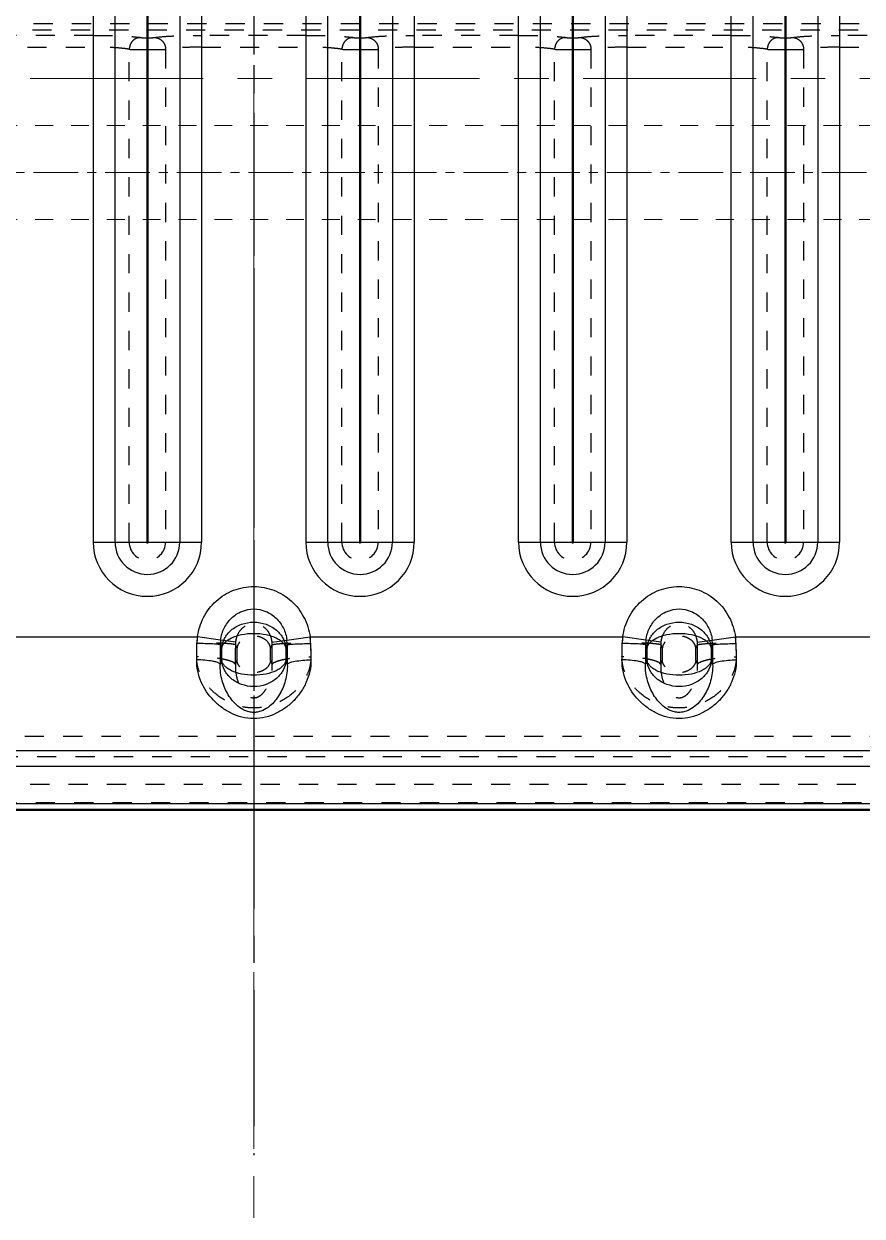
# Model space of a CAD drawing. Header units: millimetres. Extents: x 4797 to 6967, y -10922 to -3169.
# Drawn here: x 5534.4 to 5605.7, y -3850.4 to -3748.9 of the extents above; entities that cross this region are included whole.
import ezdxf

# ---------------------------------------------------------------- set-up
doc = ezdxf.new("R2010")
doc.units = ezdxf.units.MM
doc.header["$LTSCALE"] = 16.335
doc.linetypes.add('CENTER', pattern=[0.6, 0.375, -0.075, 0.075, -0.075])
doc.linetypes.add('HIDDEN', pattern=[0.2, 0.1, -0.1])
doc.layers.get('0').update_dxf_attribs({"linetype": 'CONTINUOUS'})
for name, color, linetype, lineweight in [('center', 1, 'CENTER', 9), ('cool', 153, 'HIDDEN', 9), ('moldbase', 7, 'CONTINUOUS', 20)]:
    doc.layers.add(name, color=color, linetype=linetype, lineweight=lineweight)
doc.layers.add('DEFAULT_2', color=8, linetype='HIDDEN')

# ---------------------------------------------------------------- blocks, each defined once
blk = doc.blocks.new('256')
at = {"color": 7, "linetype": 'Continuous'}
for p, q in [((2828.33, -2994.27), (2496.27, -2994.27)), ((2828.33, -2994.28), (2496.27, -2994.28)), ((2807.3, -2994.34), (2518.96, -2994.34)), ((2805.64, -2994.84), (2518.96, -2994.84)), ((2804.21, -2998), (2520.4, -2998)), ((2519.72, -2999.3), (2804.89, -2999.3)), ((2623.27, -3006.67), (2623.39, -3007)), ((2623.39, -3008.04), (2623.39, -3007)), ((2628.85, -3007), (2628.98, -3006.67)), ((2628.85, -3007), (2628.85, -3008.04)), ((2659.45, -3006.67), (2659.57, -3007)), ((2659.57, -3008.04), (2659.57, -3007)), ((2665.03, -3007), (2665.16, -3006.67)), ((2665.03, -3007), (2665.03, -3008.04)), ((2623.39, -3008.04), (2623.29, -3008.33)), ((2628.96, -3008.33), (2628.85, -3008.04)), ((2659.57, -3008.04), (2659.47, -3008.33)), ((2665.14, -3008.33), (2665.03, -3008.04)), ((2621.33, -3009), (2594.73, -3009)), ((2623.31, -3008.74), (2621.33, -3009)), ((2628.94, -3008.74), (2630.91, -3009)), ((2657.51, -3009), (2630.91, -3009)), ((2659.49, -3008.74), (2657.51, -3009)), ((2665.12, -3008.74), (2667.09, -3009)), ((2693.69, -3009), (2667.09, -3009)), ((2612.47, -3160.78), (2612.47, -3017.07)), ((2617.01, -3017.07), (2612.47, -3017.07)), ((2614.32, -3160.78), (2614.32, -3017.07)), ((2617.01, -3017.07), (2617.01, -3160.78)), ((2617.14, -3160.78), (2617.14, -3017.07)), ((2621.68, -3017.07), (2617.14, -3017.07)), ((2619.83, -3017.07), (2619.83, -3160.78)), ((2621.68, -3017.07), (2621.68, -3160.78)), ((2630.56, -3160.78), (2630.56, -3017.07)), ((2635.1, -3017.07), (2630.56, -3017.07)), ((2632.41, -3160.78), (2632.41, -3017.07)), ((2635.1, -3017.07), (2635.1, -3160.78)), ((2635.23, -3160.78), (2635.23, -3017.07)), ((2639.77, -3017.07), (2635.23, -3017.07)), ((2637.92, -3017.07), (2637.92, -3160.78)), ((2639.77, -3017.07), (2639.77, -3160.78)), ((2648.65, -3160.78), (2648.65, -3017.07)), ((2653.19, -3017.07), (2648.65, -3017.07)), ((2650.5, -3160.78), (2650.5, -3017.07)), ((2653.19, -3017.07), (2653.19, -3160.78)), ((2653.32, -3160.78), (2653.32, -3017.07)), ((2657.86, -3017.07), (2653.32, -3017.07)), ((2656.01, -3017.07), (2656.01, -3160.78)), ((2657.86, -3017.07), (2657.86, -3160.78)), ((2666.74, -3160.78), (2666.74, -3017.07)), ((2671.28, -3017.07), (2666.74, -3017.07)), ((2668.59, -3160.78), (2668.59, -3017.07)), ((2671.28, -3017.07), (2671.28, -3160.78)), ((2671.41, -3160.78), (2671.41, -3017.07)), ((2675.95, -3017.07), (2671.41, -3017.07)), ((2674.1, -3017.07), (2674.1, -3160.78)), ((2675.95, -3017.07), (2675.95, -3160.78))]:
    blk.add_line(p, q, dxfattribs=at)
for centre, radius, start, end in [((2528.33, -3008.98), 92.96, 0.3326, 1.1844), ((2488.29, -3008.99), 135, 0.2802, 0.984), ((2762.78, -3008.97), 133.83, 179.0129, 179.7229), ((2724.73, -3008.99), 93.77, 178.8194, 179.6637), ((2564.51, -3008.98), 92.96, 0.3326, 1.1844), ((2524.47, -3008.99), 135, 0.2802, 0.984), ((2798.96, -3008.97), 133.83, 179.0129, 179.7229), ((2760.91, -3008.99), 93.77, 178.8194, 179.6637), ((2624.95, -3008.42), 3.67, 180.3739, 189.2148), ((2626.67, -3008.34), 3.38, 179.7313, 186.6939), ((2625.58, -3008.34), 3.38, 353.3084, 0.2656), ((2627.29, -3008.42), 3.67, 350.7869, 359.6244), ((2661.13, -3008.42), 3.67, 180.3739, 189.2148), ((2662.85, -3008.34), 3.38, 179.7313, 186.6939), ((2661.76, -3008.34), 3.38, 353.3084, 0.2656), ((2663.47, -3008.42), 3.67, 350.7869, 359.6244), ((2617.08, -3017.07), 4.61, 0, 180), ((2635.17, -3017.07), 4.61, 0, 180), ((2653.26, -3017.07), 4.61, 0, 180), ((2671.35, -3017.07), 4.61, 0, 180), ((2617.08, -3017.07), 2.75, 0.0001, 179.9999), ((2635.17, -3017.07), 2.75, 0.0001, 179.9999), ((2653.26, -3017.07), 2.75, 0.0001, 179.9999), ((2671.35, -3017.07), 2.75, 0.0001, 179.9999), ((2617.08, -3017.07), 0.0669, 0, 180), ((2635.17, -3017.07), 0.0669, 0, 180), ((2653.26, -3017.07), 0.0669, 0, 180), ((2671.35, -3017.07), 0.0669, 0, 180)]:
    blk.add_arc(centre, radius, start, end, dxfattribs=at)
for points, knots in [([(2621.26, -3007.06), (2621.25, -3006.73), (2621.32, -3006.07), (2621.63, -3005.15), (2622.09, -3004.32), (2622.68, -3003.59), (2623.39, -3002.97), (2624.2, -3002.48), (2625.12, -3002.14), (2626.13, -3002.02), (2627.13, -3002.14), (2628.05, -3002.48), (2628.86, -3002.98), (2629.8, -3003.8), (2630.71, -3005.13), (2631, -3006.41), (2630.98, -3007.06)], [0, 0, 0, 0, 0.064368, 0.127443, 0.188847, 0.249393, 0.309889, 0.371283, 0.434886, 0.500823, 0.566701, 0.630217, 0.691569, 0.751973, 0.873459, 1, 1, 1, 1]), ([(2657.44, -3007.06), (2657.43, -3006.73), (2657.5, -3006.07), (2657.81, -3005.15), (2658.27, -3004.32), (2658.86, -3003.59), (2659.57, -3002.97), (2660.38, -3002.48), (2661.3, -3002.14), (2662.31, -3002.02), (2663.31, -3002.14), (2664.23, -3002.48), (2665.04, -3002.98), (2665.98, -3003.8), (2666.89, -3005.13), (2667.18, -3006.41), (2667.16, -3007.06)], [0, 0, 0, 0, 0.064368, 0.127443, 0.188847, 0.249393, 0.309889, 0.371283, 0.434886, 0.500823, 0.566701, 0.630217, 0.691569, 0.751973, 0.873459, 1, 1, 1, 1]), ([(2623.27, -3006.67), (2623.25, -3006.2), (2623.37, -3005.28), (2623.82, -3004.25), (2624.31, -3003.55), (2624.77, -3003.08), (2625.26, -3002.77), (2625.72, -3002.61), (2626.12, -3002.56), (2626.52, -3002.61), (2626.99, -3002.77), (2627.47, -3003.09), (2627.93, -3003.55), (2628.43, -3004.25), (2628.87, -3005.28), (2629, -3006.2), (2628.98, -3006.67)], [0, 0, 0, 0, 0.12985, 0.248581, 0.306374, 0.365029, 0.427855, 0.462684, 0.500134, 0.537466, 0.572322, 0.635064, 0.693713, 0.75148, 0.870189, 1, 1, 1, 1]), ([(2659.45, -3006.67), (2659.43, -3006.2), (2659.55, -3005.28), (2660, -3004.25), (2660.49, -3003.55), (2660.95, -3003.08), (2661.44, -3002.77), (2661.9, -3002.61), (2662.3, -3002.56), (2662.7, -3002.61), (2663.17, -3002.77), (2663.65, -3003.09), (2664.11, -3003.55), (2664.61, -3004.25), (2665.05, -3005.28), (2665.18, -3006.2), (2665.16, -3006.67)], [0, 0, 0, 0, 0.12985, 0.248581, 0.306374, 0.365029, 0.427855, 0.462684, 0.500134, 0.537466, 0.572322, 0.635064, 0.693713, 0.75148, 0.870189, 1, 1, 1, 1]), ([(2623.39, -3007), (2623.41, -3006.72), (2623.58, -3006.14), (2624.18, -3005.4), (2625.07, -3004.9), (2626.12, -3004.72), (2627.18, -3004.9), (2628.06, -3005.41), (2628.66, -3006.14), (2628.83, -3006.72), (2628.85, -3007)], [0, 0, 0, 0, 0.110676, 0.229792, 0.360536, 0.500154, 0.639715, 0.770405, 0.889403, 1, 1, 1, 1]), ([(2659.57, -3007), (2659.59, -3006.72), (2659.76, -3006.14), (2660.36, -3005.4), (2661.25, -3004.9), (2662.3, -3004.72), (2663.36, -3004.9), (2664.24, -3005.41), (2664.84, -3006.14), (2665.01, -3006.72), (2665.03, -3007)], [0, 0, 0, 0, 0.110676, 0.229792, 0.360536, 0.500154, 0.639715, 0.770405, 0.889403, 1, 1, 1, 1]), ([(2623.39, -3007), (2623.41, -3006.92), (2623.47, -3006.75), (2623.64, -3006.52), (2623.89, -3006.3), (2624.36, -3006.04), (2625.12, -3005.8), (2626.12, -3005.71), (2627.13, -3005.8), (2627.88, -3006.04), (2628.35, -3006.3), (2628.6, -3006.52), (2628.78, -3006.75), (2628.84, -3006.92), (2628.85, -3007)], [0, 0, 0, 0, 0.039448, 0.083322, 0.134243, 0.193267, 0.335189, 0.499998, 0.664808, 0.806731, 0.865756, 0.916676, 0.960549, 1, 1, 1, 1]), ([(2659.57, -3007), (2659.59, -3006.92), (2659.65, -3006.75), (2659.82, -3006.52), (2660.07, -3006.3), (2660.54, -3006.04), (2661.3, -3005.8), (2662.3, -3005.71), (2663.31, -3005.8), (2664.06, -3006.04), (2664.53, -3006.3), (2664.78, -3006.52), (2664.96, -3006.75), (2665.02, -3006.92), (2665.03, -3007)], [0, 0, 0, 0, 0.039448, 0.083322, 0.134243, 0.193267, 0.335189, 0.499998, 0.664808, 0.806731, 0.865756, 0.916676, 0.960549, 1, 1, 1, 1]), ([(2623.27, -3006.67), (2623.25, -3006.7), (2623.19, -3006.75), (2623.06, -3006.82), (2622.86, -3006.88), (2622.5, -3006.96), (2621.95, -3007.03), (2621.5, -3007.05), (2621.26, -3007.06)], [0, 0, 0, 0, 0.043733, 0.113324, 0.213382, 0.3418, 0.660153, 1, 1, 1, 1]), ([(2628.98, -3006.67), (2628.99, -3006.7), (2629.05, -3006.75), (2629.18, -3006.82), (2629.38, -3006.88), (2629.75, -3006.96), (2630.29, -3007.03), (2630.75, -3007.05), (2630.98, -3007.06)], [0, 0, 0, 0, 0.043739, 0.113335, 0.213397, 0.341816, 0.660165, 1, 1, 1, 1]), ([(2659.45, -3006.67), (2659.43, -3006.7), (2659.37, -3006.75), (2659.24, -3006.82), (2659.04, -3006.88), (2658.68, -3006.96), (2658.13, -3007.03), (2657.68, -3007.05), (2657.44, -3007.06)], [0, 0, 0, 0, 0.043733, 0.113324, 0.213382, 0.3418, 0.660153, 1, 1, 1, 1]), ([(2665.16, -3006.67), (2665.17, -3006.7), (2665.23, -3006.75), (2665.36, -3006.82), (2665.56, -3006.88), (2665.93, -3006.96), (2666.47, -3007.03), (2666.93, -3007.05), (2667.16, -3007.06)], [0, 0, 0, 0, 0.043739, 0.113335, 0.213397, 0.341816, 0.660165, 1, 1, 1, 1]), ([(2623.29, -3008.33), (2623.27, -3008.34), (2623.2, -3008.35), (2623.08, -3008.37), (2622.88, -3008.39), (2622.62, -3008.41), (2622.32, -3008.42), (2621.87, -3008.43), (2621.52, -3008.44), (2621.28, -3008.44)], [0, 0, 0, 0, 0.031814, 0.095915, 0.194362, 0.323862, 0.47882, 0.649762, 1, 1, 1, 1]), ([(2628.85, -3008.04), (2628.83, -3008.33), (2628.66, -3008.91), (2628.06, -3009.64), (2627.18, -3010.14), (2626.12, -3010.32), (2625.07, -3010.14), (2624.18, -3009.64), (2623.58, -3008.91), (2623.41, -3008.33), (2623.39, -3008.04)], [0, 0, 0, 0, 0.11065, 0.229762, 0.360506, 0.50015, 0.639728, 0.770422, 0.88942, 1, 1, 1, 1]), ([(2628.85, -3008.04), (2628.79, -3008.44), (2628.26, -3008.84), (2627.62, -3009.09), (2626.99, -3009.26), (2626.12, -3009.34), (2625.26, -3009.26), (2624.62, -3009.09), (2624.22, -3008.93), (2623.89, -3008.74), (2623.64, -3008.53), (2623.47, -3008.3), (2623.41, -3008.13), (2623.39, -3008.04)], [0, 0, 0, 0, 0.188091, 0.255775, 0.331069, 0.496701, 0.662365, 0.737659, 0.805411, 0.864789, 0.916092, 0.960398, 1, 1, 1, 1]), ([(2628.96, -3008.33), (2628.98, -3008.34), (2629.04, -3008.35), (2629.17, -3008.37), (2629.37, -3008.39), (2629.62, -3008.41), (2629.93, -3008.42), (2630.38, -3008.43), (2630.73, -3008.44), (2630.96, -3008.44)], [0, 0, 0, 0, 0.031804, 0.095882, 0.194302, 0.32378, 0.478732, 0.649686, 1, 1, 1, 1]), ([(2659.47, -3008.33), (2659.45, -3008.34), (2659.38, -3008.35), (2659.26, -3008.37), (2659.06, -3008.39), (2658.8, -3008.41), (2658.5, -3008.42), (2658.05, -3008.43), (2657.7, -3008.44), (2657.46, -3008.44)], [0, 0, 0, 0, 0.031814, 0.095915, 0.194362, 0.323862, 0.47882, 0.649762, 1, 1, 1, 1]), ([(2665.03, -3008.04), (2665.01, -3008.33), (2664.84, -3008.91), (2664.24, -3009.64), (2663.36, -3010.14), (2662.3, -3010.32), (2661.25, -3010.14), (2660.36, -3009.64), (2659.76, -3008.91), (2659.59, -3008.33), (2659.57, -3008.04)], [0, 0, 0, 0, 0.11065, 0.229762, 0.360506, 0.50015, 0.639728, 0.770422, 0.88942, 1, 1, 1, 1]), ([(2665.03, -3008.04), (2664.97, -3008.44), (2664.44, -3008.84), (2663.8, -3009.09), (2663.17, -3009.26), (2662.3, -3009.34), (2661.44, -3009.26), (2660.8, -3009.09), (2660.4, -3008.93), (2660.07, -3008.74), (2659.82, -3008.53), (2659.65, -3008.3), (2659.59, -3008.13), (2659.57, -3008.04)], [0, 0, 0, 0, 0.188091, 0.255775, 0.331069, 0.496701, 0.662365, 0.737659, 0.805411, 0.864789, 0.916092, 0.960398, 1, 1, 1, 1]), ([(2665.14, -3008.33), (2665.16, -3008.34), (2665.22, -3008.35), (2665.35, -3008.37), (2665.55, -3008.39), (2665.8, -3008.41), (2666.11, -3008.42), (2666.56, -3008.43), (2666.91, -3008.44), (2667.14, -3008.44)], [0, 0, 0, 0, 0.031804, 0.095882, 0.194302, 0.32378, 0.478732, 0.649686, 1, 1, 1, 1]), ([(2630.91, -3009), (2630.84, -3009.58), (2630.48, -3010.72), (2629.39, -3012.13), (2627.88, -3013.07), (2626.12, -3013.4), (2624.37, -3013.07), (2622.85, -3012.13), (2621.77, -3010.72), (2621.41, -3009.58), (2621.33, -3009)], [0, 0, 0, 0, 0.125044, 0.250045, 0.375041, 0.500023, 0.624999, 0.749987, 0.874971, 1, 1, 1, 1]), ([(2628.94, -3008.74), (2628.9, -3009.09), (2628.69, -3009.78), (2628.07, -3010.65), (2627.17, -3011.24), (2626.12, -3011.45), (2625.07, -3011.24), (2624.18, -3010.65), (2623.55, -3009.78), (2623.35, -3009.09), (2623.31, -3008.74)], [0, 0, 0, 0, 0.126173, 0.251595, 0.376163, 0.499998, 0.623832, 0.748401, 0.873823, 1, 1, 1, 1]), ([(2667.09, -3009), (2667.02, -3009.58), (2666.66, -3010.72), (2665.57, -3012.13), (2664.06, -3013.07), (2662.3, -3013.4), (2660.55, -3013.07), (2659.03, -3012.13), (2657.95, -3010.72), (2657.59, -3009.58), (2657.51, -3009)], [0, 0, 0, 0, 0.125044, 0.250045, 0.375041, 0.500023, 0.624999, 0.749987, 0.874971, 1, 1, 1, 1]), ([(2665.12, -3008.74), (2665.08, -3009.09), (2664.87, -3009.78), (2664.25, -3010.65), (2663.35, -3011.24), (2662.3, -3011.45), (2661.25, -3011.24), (2660.36, -3010.65), (2659.73, -3009.78), (2659.53, -3009.09), (2659.49, -3008.74)], [0, 0, 0, 0, 0.126173, 0.251595, 0.376163, 0.499998, 0.623832, 0.748401, 0.873823, 1, 1, 1, 1])]:
    blk.add_open_spline(points, degree=3, knots=knots, dxfattribs=at)
at = {"layer": 'DEFAULT_2', "color": 1, "linetype": 'CENTER', "ltscale": 1.349153}
blk.add_line((2662.3, -3212.27), (2662.3, -2994.27), dxfattribs=at)
at = {"layer": 'DEFAULT_2', "color": 8, "linetype": 'HIDDEN'}
for p, q in [((2496.26, -2994.9), (2828.34, -2994.9)), ((2828.34, -2996.47), (2496.26, -2996.47)), ((2496.15, -2998.81), (2828.46, -2998.81)), ((2828.8, -3000.56), (2495.81, -3000.56)), ((2624.69, -3007), (2624.57, -3006.67)), ((2624.69, -3007), (2624.69, -3008.04)), ((2627.68, -3006.67), (2627.55, -3007)), ((2627.55, -3008.04), (2627.55, -3007)), ((2660.87, -3007), (2660.75, -3006.67)), ((2660.87, -3007), (2660.87, -3008.04)), ((2663.86, -3006.67), (2663.73, -3007)), ((2663.73, -3008.04), (2663.73, -3007)), ((2624.59, -3008.56), (2623.31, -3008.74)), ((2624.59, -3008.33), (2624.69, -3008.04)), ((2627.55, -3008.04), (2627.66, -3008.33)), ((2627.65, -3008.56), (2628.94, -3008.74)), ((2660.77, -3008.56), (2659.49, -3008.74)), ((2660.77, -3008.33), (2660.87, -3008.04)), ((2663.73, -3008.04), (2663.84, -3008.33)), ((2663.83, -3008.56), (2665.12, -3008.74)), ((2615.53, -3059), (2615.53, -3017.07)), ((2618.63, -3017.07), (2618.63, -3059)), ((2633.62, -3059), (2633.62, -3017.07)), ((2636.72, -3017.07), (2636.72, -3059)), ((2651.71, -3059), (2651.71, -3017.07)), ((2654.81, -3017.07), (2654.81, -3059)), ((2669.8, -3059), (2669.8, -3017.07)), ((2672.9, -3017.07), (2672.9, -3059)), ((2612.47, -3059.18), (2603.59, -3059.18)), ((2617.14, -3058.97), (2617.01, -3058.97)), ((2630.56, -3059.18), (2621.68, -3059.18)), ((2635.23, -3058.97), (2635.1, -3058.97)), ((2648.65, -3059.18), (2639.77, -3059.18)), ((2653.32, -3058.97), (2653.19, -3058.97)), ((2666.74, -3059.18), (2657.86, -3059.18)), ((2671.41, -3058.97), (2671.28, -3058.97)), ((2684.83, -3059.18), (2675.95, -3059.18)), ((2603.59, -3060.18), (2612.47, -3060.18)), ((2617.01, -3059.97), (2617.14, -3059.97)), ((2621.68, -3060.18), (2630.56, -3060.18)), ((2635.1, -3059.97), (2635.23, -3059.97)), ((2639.77, -3060.18), (2648.65, -3060.18)), ((2653.19, -3059.97), (2653.32, -3059.97)), ((2657.86, -3060.18), (2666.74, -3060.18)), ((2671.28, -3059.97), (2671.41, -3059.97)), ((2675.95, -3060.18), (2684.83, -3060.18)), ((2736.67, -3060.66), (2587.93, -3060.66)), ((2587.93, -3061.16), (2736.67, -3061.16))]:
    blk.add_line(p, q, dxfattribs=at)
for centre, radius, start, end in [((2550.31, -3008.99), 70.98, 0.3859, 1.3571), ((2489.58, -3008.99), 135.01, 0.2802, 0.984), ((2761.57, -3008.97), 133.91, 179.0132, 179.7228), ((2701.33, -3008.98), 70.37, 178.6387, 179.6175), ((2586.49, -3008.99), 70.98, 0.3859, 1.3571), ((2525.76, -3008.99), 135.01, 0.2802, 0.984), ((2797.75, -3008.97), 133.91, 179.0132, 179.7228), ((2737.51, -3008.98), 70.37, 178.6387, 179.6175), ((2624.07, -3008.49), 2.78, 180.4443, 190.5754), ((2628.17, -3008.49), 2.79, 349.4301, 359.5636), ((2660.25, -3008.49), 2.78, 180.4443, 190.5754), ((2664.35, -3008.49), 2.79, 349.4301, 359.5636), ((2617.08, -3017.07), 1.55, 0.0014, 179.9986), ((2635.17, -3017.07), 1.55, 0.0014, 179.9986), ((2653.26, -3017.07), 1.55, 0.0014, 179.9986), ((2671.35, -3017.07), 1.55, 0.0014, 179.9986)]:
    blk.add_arc(centre, radius, start, end, dxfattribs=at)
for points, knots in [([(2621.26, -3007.31), (2621.26, -3007.01), (2621.33, -3006.4), (2621.67, -3005.56), (2622.17, -3004.83), (2623, -3003.99), (2624.03, -3003.37), (2625.19, -3003.02), (2626.12, -3002.93), (2627.06, -3003.02), (2628.22, -3003.37), (2629.25, -3003.99), (2630.07, -3004.83), (2630.57, -3005.56), (2630.91, -3006.4), (2630.98, -3007.01), (2630.98, -3007.31)], [0, 0, 0, 0, 0.063855, 0.126208, 0.187385, 0.248, 0.370473, 0.43446, 0.500056, 0.565726, 0.629587, 0.752008, 0.812602, 0.873796, 0.936135, 1, 1, 1, 1]), ([(2657.44, -3007.31), (2657.44, -3007.01), (2657.51, -3006.4), (2657.85, -3005.56), (2658.35, -3004.83), (2659.18, -3003.99), (2660.21, -3003.37), (2661.37, -3003.02), (2662.3, -3002.93), (2663.24, -3003.02), (2664.4, -3003.37), (2665.43, -3003.99), (2666.25, -3004.83), (2666.75, -3005.56), (2667.09, -3006.4), (2667.16, -3007.01), (2667.16, -3007.31)], [0, 0, 0, 0, 0.063855, 0.126208, 0.187385, 0.248, 0.370473, 0.43446, 0.500056, 0.565726, 0.629587, 0.752008, 0.812602, 0.873796, 0.936135, 1, 1, 1, 1]), ([(2627.68, -3006.67), (2627.7, -3006.37), (2627.66, -3005.79), (2627.45, -3005.11), (2627.21, -3004.63), (2627.02, -3004.35), (2626.83, -3004.14), (2626.65, -3003.99), (2626.42, -3003.86), (2626.12, -3003.81), (2625.82, -3003.86), (2625.59, -3003.99), (2625.42, -3004.14), (2625.22, -3004.35), (2625.03, -3004.63), (2624.8, -3005.11), (2624.59, -3005.79), (2624.54, -3006.37), (2624.57, -3006.67)], [0, 0, 0, 0, 0.128604, 0.244179, 0.299751, 0.357117, 0.387487, 0.41892, 0.454992, 0.499855, 0.544931, 0.581161, 0.61254, 0.642801, 0.700259, 0.755803, 0.871383, 1, 1, 1, 1]), ([(2663.86, -3006.67), (2663.88, -3006.37), (2663.84, -3005.79), (2663.63, -3005.11), (2663.39, -3004.63), (2663.2, -3004.35), (2663.01, -3004.14), (2662.83, -3003.99), (2662.6, -3003.86), (2662.3, -3003.81), (2662, -3003.86), (2661.77, -3003.99), (2661.6, -3004.14), (2661.4, -3004.35), (2661.21, -3004.63), (2660.98, -3005.11), (2660.77, -3005.79), (2660.72, -3006.37), (2660.75, -3006.67)], [0, 0, 0, 0, 0.128604, 0.244179, 0.299751, 0.357117, 0.387487, 0.41892, 0.454992, 0.499855, 0.544931, 0.581161, 0.61254, 0.642801, 0.700259, 0.755803, 0.871383, 1, 1, 1, 1]), ([(2624.69, -3007), (2624.71, -3006.87), (2624.8, -3006.61), (2625.1, -3006.26), (2625.56, -3006.02), (2626.12, -3005.93), (2626.69, -3006.02), (2627.15, -3006.26), (2627.45, -3006.61), (2627.54, -3006.87), (2627.55, -3007)], [0, 0, 0, 0, 0.100106, 0.213678, 0.347388, 0.50016, 0.652817, 0.786402, 0.899953, 1, 1, 1, 1]), ([(2660.87, -3007), (2660.89, -3006.87), (2660.98, -3006.61), (2661.28, -3006.26), (2661.74, -3006.02), (2662.3, -3005.93), (2662.87, -3006.02), (2663.33, -3006.26), (2663.63, -3006.61), (2663.72, -3006.87), (2663.73, -3007)], [0, 0, 0, 0, 0.100106, 0.213678, 0.347388, 0.50016, 0.652817, 0.786402, 0.899953, 1, 1, 1, 1]), ([(2624.57, -3006.67), (2624.55, -3006.71), (2624.45, -3006.81), (2624.23, -3006.91), (2623.91, -3007.02), (2623.3, -3007.16), (2622.4, -3007.27), (2621.65, -3007.3), (2621.26, -3007.31)], [0, 0, 0, 0, 0.043738, 0.113333, 0.213394, 0.341814, 0.660164, 1, 1, 1, 1]), ([(2627.68, -3006.67), (2627.7, -3006.71), (2627.8, -3006.81), (2628.01, -3006.91), (2628.34, -3007.02), (2628.95, -3007.16), (2629.84, -3007.27), (2630.59, -3007.3), (2630.98, -3007.31)], [0, 0, 0, 0, 0.043752, 0.113375, 0.213469, 0.341916, 0.660261, 1, 1, 1, 1]), ([(2660.75, -3006.67), (2660.73, -3006.71), (2660.63, -3006.81), (2660.41, -3006.91), (2660.09, -3007.02), (2659.48, -3007.16), (2658.58, -3007.27), (2657.83, -3007.3), (2657.44, -3007.31)], [0, 0, 0, 0, 0.043738, 0.113333, 0.213394, 0.341814, 0.660164, 1, 1, 1, 1]), ([(2663.86, -3006.67), (2663.88, -3006.71), (2663.98, -3006.81), (2664.19, -3006.91), (2664.52, -3007.02), (2665.13, -3007.16), (2666.02, -3007.27), (2666.77, -3007.3), (2667.16, -3007.31)], [0, 0, 0, 0, 0.043752, 0.113375, 0.213469, 0.341916, 0.660261, 1, 1, 1, 1]), ([(2624.59, -3008.33), (2624.58, -3008.33), (2624.54, -3008.35), (2624.44, -3008.37), (2624.24, -3008.4), (2623.92, -3008.43), (2623.5, -3008.46), (2622.99, -3008.48), (2622.25, -3008.5), (2621.67, -3008.51), (2621.28, -3008.51)], [0, 0, 0, 0, 0.01218, 0.03189, 0.095962, 0.194374, 0.323841, 0.478779, 0.649718, 1, 1, 1, 1]), ([(2627.65, -3008.56), (2627.63, -3008.76), (2627.54, -3009.14), (2627.23, -3009.66), (2626.74, -3010.04), (2626.12, -3010.19), (2625.5, -3010.04), (2625.01, -3009.66), (2624.7, -3009.14), (2624.61, -3008.76), (2624.59, -3008.56)], [0, 0, 0, 0, 0.121093, 0.243929, 0.37047, 0.499825, 0.629281, 0.755816, 0.878844, 1, 1, 1, 1]), ([(2624.69, -3008.04), (2624.71, -3008.17), (2624.8, -3008.44), (2625.1, -3008.78), (2625.56, -3009.02), (2626.12, -3009.12), (2626.69, -3009.02), (2627.15, -3008.78), (2627.45, -3008.44), (2627.54, -3008.17), (2627.55, -3008.04)], [0, 0, 0, 0, 0.100084, 0.213868, 0.34749, 0.500002, 0.652512, 0.786132, 0.899916, 1, 1, 1, 1]), ([(2627.66, -3008.33), (2627.67, -3008.33), (2627.7, -3008.35), (2627.81, -3008.37), (2628.01, -3008.4), (2628.33, -3008.43), (2628.75, -3008.46), (2629.25, -3008.48), (2630, -3008.5), (2630.58, -3008.51), (2630.96, -3008.51)], [0, 0, 0, 0, 0.012184, 0.0319, 0.095995, 0.194433, 0.323921, 0.478865, 0.649792, 1, 1, 1, 1]), ([(2660.77, -3008.33), (2660.76, -3008.33), (2660.72, -3008.35), (2660.62, -3008.37), (2660.42, -3008.4), (2660.1, -3008.43), (2659.68, -3008.46), (2659.17, -3008.48), (2658.43, -3008.5), (2657.85, -3008.51), (2657.46, -3008.51)], [0, 0, 0, 0, 0.01218, 0.03189, 0.095962, 0.194374, 0.323841, 0.478779, 0.649718, 1, 1, 1, 1]), ([(2663.83, -3008.56), (2663.81, -3008.76), (2663.72, -3009.14), (2663.41, -3009.66), (2662.92, -3010.04), (2662.3, -3010.19), (2661.68, -3010.04), (2661.19, -3009.66), (2660.88, -3009.14), (2660.79, -3008.76), (2660.77, -3008.56)], [0, 0, 0, 0, 0.121093, 0.243929, 0.37047, 0.499825, 0.629281, 0.755816, 0.878844, 1, 1, 1, 1]), ([(2660.87, -3008.04), (2660.89, -3008.17), (2660.98, -3008.44), (2661.28, -3008.78), (2661.74, -3009.02), (2662.3, -3009.12), (2662.87, -3009.02), (2663.33, -3008.78), (2663.63, -3008.44), (2663.72, -3008.17), (2663.73, -3008.04)], [0, 0, 0, 0, 0.100084, 0.213868, 0.34749, 0.500002, 0.652512, 0.786132, 0.899916, 1, 1, 1, 1]), ([(2663.84, -3008.33), (2663.85, -3008.33), (2663.88, -3008.35), (2663.99, -3008.37), (2664.19, -3008.4), (2664.51, -3008.43), (2664.93, -3008.46), (2665.43, -3008.48), (2666.18, -3008.5), (2666.76, -3008.51), (2667.14, -3008.51)], [0, 0, 0, 0, 0.012184, 0.0319, 0.095995, 0.194433, 0.323921, 0.478865, 0.649792, 1, 1, 1, 1]), ([(2612.47, -3059.18), (2612.79, -3059.18), (2613.4, -3059.17), (2614.26, -3059.14), (2614.96, -3059.08), (2615.36, -3059.03), (2615.53, -3059)], [0, 0, 0, 0, 0.312925, 0.599149, 0.834301, 1, 1, 1, 1]), ([(2617.01, -3058.97), (2616.71, -3058.97), (2616.22, -3058.97), (2615.73, -3058.98), (2615.53, -3059)], [0, 0, 0, 0, 0.600202, 1, 1, 1, 1]), ([(2616.45, -3060), (2616.34, -3059.99), (2616.1, -3059.94), (2615.79, -3059.71), (2615.58, -3059.37), (2615.53, -3059.12), (2615.53, -3059)], [0, 0, 0, 0, 0.230886, 0.487476, 0.751881, 1, 1, 1, 1]), ([(2618.63, -3059), (2618.43, -3058.98), (2617.94, -3058.97), (2617.44, -3058.97), (2617.14, -3058.97)], [0, 0, 0, 0, 0.399792, 1, 1, 1, 1]), ([(2617.7, -3060), (2617.82, -3059.99), (2618.06, -3059.94), (2618.37, -3059.71), (2618.57, -3059.37), (2618.62, -3059.12), (2618.63, -3059)], [0, 0, 0, 0, 0.230879, 0.487464, 0.751872, 1, 1, 1, 1]), ([(2618.63, -3059), (2618.79, -3059.03), (2619.2, -3059.08), (2619.9, -3059.14), (2620.75, -3059.17), (2621.36, -3059.18), (2621.68, -3059.18)], [0, 0, 0, 0, 0.165703, 0.400853, 0.687082, 1, 1, 1, 1]), ([(2630.56, -3059.18), (2630.88, -3059.18), (2631.49, -3059.17), (2632.35, -3059.14), (2633.05, -3059.08), (2633.45, -3059.03), (2633.62, -3059)], [0, 0, 0, 0, 0.312925, 0.599149, 0.834301, 1, 1, 1, 1]), ([(2635.1, -3058.97), (2634.8, -3058.97), (2634.31, -3058.97), (2633.82, -3058.98), (2633.62, -3059)], [0, 0, 0, 0, 0.600202, 1, 1, 1, 1]), ([(2634.54, -3060), (2634.43, -3059.99), (2634.19, -3059.94), (2633.88, -3059.71), (2633.67, -3059.37), (2633.62, -3059.12), (2633.62, -3059)], [0, 0, 0, 0, 0.230886, 0.487476, 0.751881, 1, 1, 1, 1]), ([(2636.72, -3059), (2636.52, -3058.98), (2636.03, -3058.97), (2635.53, -3058.97), (2635.23, -3058.97)], [0, 0, 0, 0, 0.399792, 1, 1, 1, 1]), ([(2635.79, -3060), (2635.91, -3059.99), (2636.15, -3059.94), (2636.46, -3059.71), (2636.66, -3059.37), (2636.71, -3059.12), (2636.72, -3059)], [0, 0, 0, 0, 0.230879, 0.487464, 0.751872, 1, 1, 1, 1]), ([(2636.72, -3059), (2636.88, -3059.03), (2637.29, -3059.08), (2637.99, -3059.14), (2638.84, -3059.17), (2639.45, -3059.18), (2639.77, -3059.18)], [0, 0, 0, 0, 0.165703, 0.400853, 0.687082, 1, 1, 1, 1]), ([(2648.65, -3059.18), (2648.97, -3059.18), (2649.58, -3059.17), (2650.44, -3059.14), (2651.14, -3059.08), (2651.54, -3059.03), (2651.71, -3059)], [0, 0, 0, 0, 0.312925, 0.599149, 0.834301, 1, 1, 1, 1]), ([(2653.19, -3058.97), (2652.89, -3058.97), (2652.4, -3058.97), (2651.91, -3058.98), (2651.71, -3059)], [0, 0, 0, 0, 0.600202, 1, 1, 1, 1]), ([(2652.63, -3060), (2652.52, -3059.99), (2652.28, -3059.94), (2651.97, -3059.71), (2651.76, -3059.37), (2651.71, -3059.12), (2651.71, -3059)], [0, 0, 0, 0, 0.230886, 0.487476, 0.751881, 1, 1, 1, 1]), ([(2654.81, -3059), (2654.61, -3058.98), (2654.12, -3058.97), (2653.62, -3058.97), (2653.32, -3058.97)], [0, 0, 0, 0, 0.399792, 1, 1, 1, 1]), ([(2653.88, -3060), (2654, -3059.99), (2654.24, -3059.94), (2654.55, -3059.71), (2654.75, -3059.37), (2654.8, -3059.12), (2654.81, -3059)], [0, 0, 0, 0, 0.230879, 0.487464, 0.751872, 1, 1, 1, 1]), ([(2654.81, -3059), (2654.97, -3059.03), (2655.38, -3059.08), (2656.08, -3059.14), (2656.93, -3059.17), (2657.54, -3059.18), (2657.86, -3059.18)], [0, 0, 0, 0, 0.165703, 0.400853, 0.687082, 1, 1, 1, 1]), ([(2666.74, -3059.18), (2667.06, -3059.18), (2667.67, -3059.17), (2668.53, -3059.14), (2669.23, -3059.08), (2669.63, -3059.03), (2669.8, -3059)], [0, 0, 0, 0, 0.312925, 0.599149, 0.834301, 1, 1, 1, 1]), ([(2671.28, -3058.97), (2670.98, -3058.97), (2670.49, -3058.97), (2670, -3058.98), (2669.8, -3059)], [0, 0, 0, 0, 0.600202, 1, 1, 1, 1]), ([(2670.72, -3060), (2670.61, -3059.99), (2670.37, -3059.94), (2670.06, -3059.71), (2669.85, -3059.37), (2669.8, -3059.12), (2669.8, -3059)], [0, 0, 0, 0, 0.230886, 0.487476, 0.751881, 1, 1, 1, 1]), ([(2672.9, -3059), (2672.7, -3058.98), (2672.21, -3058.97), (2671.71, -3058.97), (2671.41, -3058.97)], [0, 0, 0, 0, 0.399792, 1, 1, 1, 1]), ([(2671.97, -3060), (2672.09, -3059.99), (2672.33, -3059.94), (2672.64, -3059.71), (2672.84, -3059.37), (2672.89, -3059.12), (2672.9, -3059)], [0, 0, 0, 0, 0.230879, 0.487464, 0.751872, 1, 1, 1, 1]), ([(2672.9, -3059), (2673.06, -3059.03), (2673.47, -3059.08), (2674.17, -3059.14), (2675.02, -3059.17), (2675.63, -3059.18), (2675.95, -3059.18)], [0, 0, 0, 0, 0.165703, 0.400853, 0.687082, 1, 1, 1, 1]), ([(2616.45, -3060), (2616.24, -3060.03), (2615.71, -3060.09), (2614.8, -3060.14), (2613.69, -3060.17), (2612.89, -3060.18), (2612.47, -3060.18)], [0, 0, 0, 0, 0.164791, 0.400299, 0.686785, 1, 1, 1, 1]), ([(2617.01, -3059.97), (2616.9, -3059.97), (2616.71, -3059.98), (2616.53, -3059.99), (2616.45, -3060)], [0, 0, 0, 0, 0.596745, 1, 1, 1, 1]), ([(2617.7, -3060), (2617.63, -3059.99), (2617.44, -3059.98), (2617.26, -3059.97), (2617.14, -3059.97)], [0, 0, 0, 0, 0.403409, 1, 1, 1, 1]), ([(2621.68, -3060.18), (2621.27, -3060.18), (2620.47, -3060.17), (2619.36, -3060.14), (2618.45, -3060.09), (2617.92, -3060.03), (2617.7, -3060)], [0, 0, 0, 0, 0.313214, 0.599702, 0.835209, 1, 1, 1, 1]), ([(2634.54, -3060), (2634.33, -3060.03), (2633.8, -3060.09), (2632.89, -3060.14), (2631.78, -3060.17), (2630.98, -3060.18), (2630.56, -3060.18)], [0, 0, 0, 0, 0.164791, 0.400299, 0.686785, 1, 1, 1, 1]), ([(2635.1, -3059.97), (2634.99, -3059.97), (2634.8, -3059.98), (2634.62, -3059.99), (2634.54, -3060)], [0, 0, 0, 0, 0.596745, 1, 1, 1, 1]), ([(2635.79, -3060), (2635.72, -3059.99), (2635.53, -3059.98), (2635.35, -3059.97), (2635.23, -3059.97)], [0, 0, 0, 0, 0.403409, 1, 1, 1, 1]), ([(2639.77, -3060.18), (2639.36, -3060.18), (2638.56, -3060.17), (2637.45, -3060.14), (2636.54, -3060.09), (2636.01, -3060.03), (2635.79, -3060)], [0, 0, 0, 0, 0.313214, 0.599702, 0.835209, 1, 1, 1, 1]), ([(2652.63, -3060), (2652.42, -3060.03), (2651.89, -3060.09), (2650.98, -3060.14), (2649.87, -3060.17), (2649.07, -3060.18), (2648.65, -3060.18)], [0, 0, 0, 0, 0.164791, 0.400299, 0.686785, 1, 1, 1, 1]), ([(2653.19, -3059.97), (2653.08, -3059.97), (2652.89, -3059.98), (2652.71, -3059.99), (2652.63, -3060)], [0, 0, 0, 0, 0.596745, 1, 1, 1, 1]), ([(2653.88, -3060), (2653.81, -3059.99), (2653.62, -3059.98), (2653.44, -3059.97), (2653.32, -3059.97)], [0, 0, 0, 0, 0.403409, 1, 1, 1, 1]), ([(2657.86, -3060.18), (2657.45, -3060.18), (2656.65, -3060.17), (2655.54, -3060.14), (2654.63, -3060.09), (2654.1, -3060.03), (2653.88, -3060)], [0, 0, 0, 0, 0.313214, 0.599702, 0.835209, 1, 1, 1, 1]), ([(2670.72, -3060), (2670.51, -3060.03), (2669.98, -3060.09), (2669.07, -3060.14), (2667.96, -3060.17), (2667.16, -3060.18), (2666.74, -3060.18)], [0, 0, 0, 0, 0.164791, 0.400299, 0.686785, 1, 1, 1, 1]), ([(2671.28, -3059.97), (2671.17, -3059.97), (2670.98, -3059.98), (2670.8, -3059.99), (2670.72, -3060)], [0, 0, 0, 0, 0.596745, 1, 1, 1, 1]), ([(2671.97, -3060), (2671.9, -3059.99), (2671.71, -3059.98), (2671.53, -3059.97), (2671.41, -3059.97)], [0, 0, 0, 0, 0.403409, 1, 1, 1, 1]), ([(2675.95, -3060.18), (2675.54, -3060.18), (2674.74, -3060.17), (2673.63, -3060.14), (2672.72, -3060.09), (2672.19, -3060.03), (2671.97, -3060)], [0, 0, 0, 0, 0.313214, 0.599702, 0.835209, 1, 1, 1, 1])]:
    blk.add_open_spline(points, degree=3, knots=knots, dxfattribs=at)
for points in [[(2624.59, -3008.56), (2624.59, -3008.48), (2624.58, -3008.41), (2624.59, -3008.33)], [(2627.66, -3008.33), (2627.66, -3008.41), (2627.66, -3008.48), (2627.65, -3008.56)], [(2660.77, -3008.56), (2660.77, -3008.48), (2660.76, -3008.41), (2660.77, -3008.33)], [(2663.84, -3008.33), (2663.84, -3008.41), (2663.84, -3008.48), (2663.83, -3008.56)]]:
    blk.add_open_spline(points, degree=3, dxfattribs=at)
blk = doc.blocks.new('147')
at = {"layer": 'cool', "ltscale": 0.932966}
for p, q in [((229.57, -3849.57), (-211.77, -3849.57)), ((229.57, -3857.57), (-211.77, -3857.57))]:
    blk.add_line(p, q, dxfattribs=at)
at = {"layer": 'cool', "color": 1, "linetype": 'CENTER', "ltscale": 0.621977}
blk.add_line((243.9, -3853.57), (-226.1, -3853.57), dxfattribs=at)

msp = doc.modelspace()

# ---------------------------------------------------------------- linework, layer by layer
at = {"color": 1, "linetype": 'CENTER', "ltscale": 1.888726}
msp.add_line((5553.984, -3571.97), (5553.984, -3845.162), dxfattribs=at)
at = {"layer": 'center', "color": 1, "linetype": 'CENTER', "ltscale": 2.363514}
msp.add_line((5553.984, -3913.566), (5553.984, -3533.566), dxfattribs=at)
at = {"layer": 'moldbase', "color": 1, "linetype": 'CENTER', "ltscale": 2.4}
for p, q in [((5553.984, -3453.566), (5553.984, -4053.566)), ((5878.984, -3753.566), (5228.984, -3753.566))]:
    msp.add_line(p, q, dxfattribs=at)

# ---------------------------------------------------------------- block references
at = {"rotation": 180}
msp.add_blockref('256', (8216.287, -6810.089), dxfattribs=at)
msp.add_blockref('147', (5545.088, 92))

doc.saveas('drawing.dxf')
